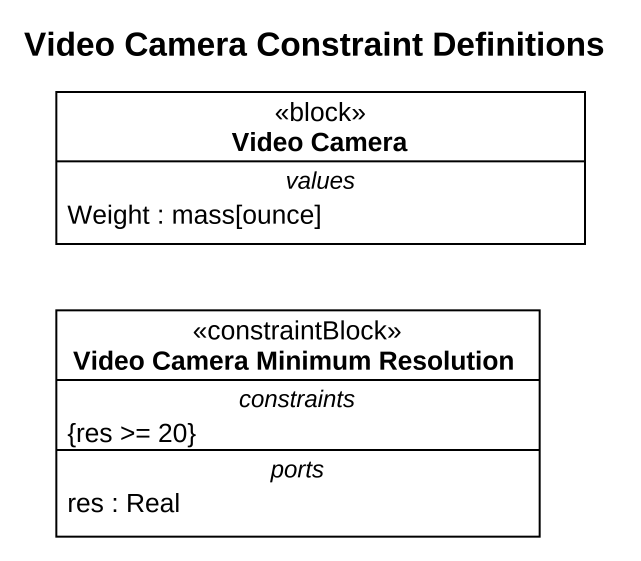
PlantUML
@startuml
title Video Camera Constraint Definitions
hide circle
hide empty members
class "Video Camera" as Video_Camera <<block>> {
  -- values --
  Weight : mass[ounce]
}
class "Video Camera Minimum Resolution" as Video_Camera_Minimum <<constraintBlock>> {
  -- constraints --
  {res >= 20}
  -- ports --
  res : Real
}
@enduml
